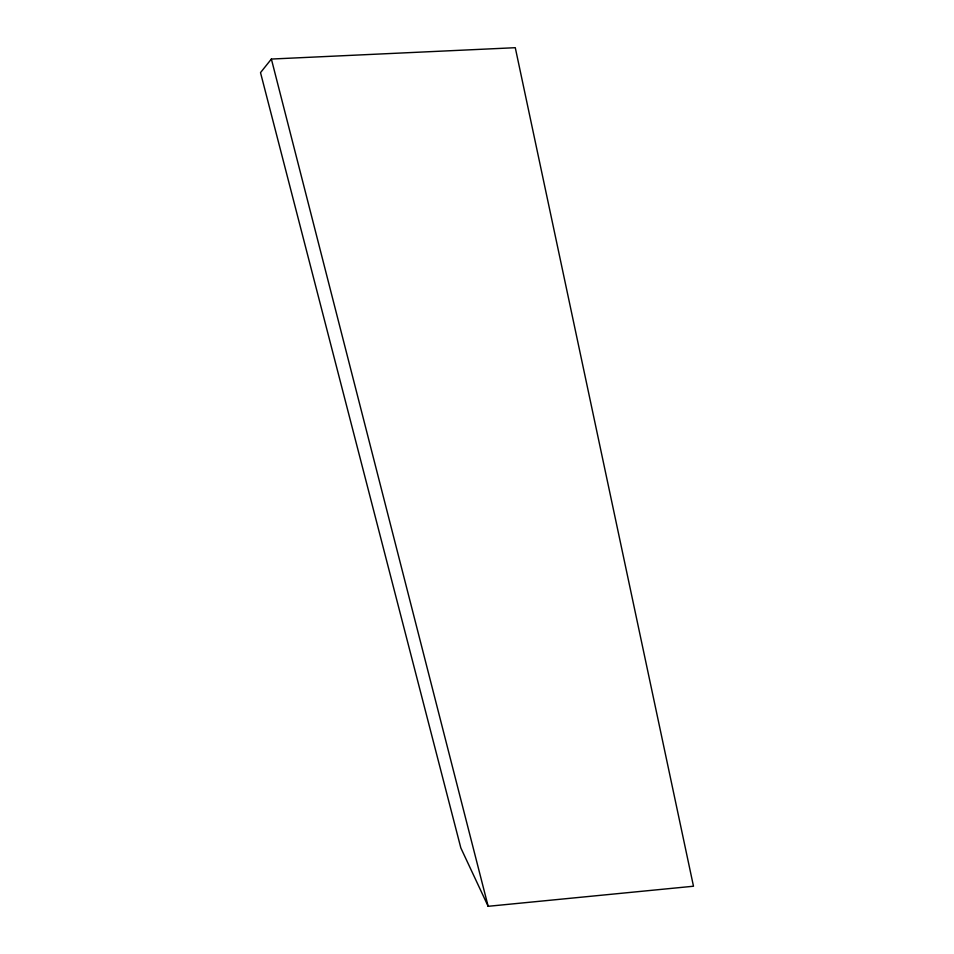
<?xml version="1.0" encoding="UTF-8"?>
<svg xmlns="http://www.w3.org/2000/svg" width="954" height="954" viewBox="0 0 954 954"><rect width="100%" height="100%" fill="white"/><g stroke="black" fill="none" stroke-linecap="round" stroke-linejoin="round"><path stroke-width="1.43" d="M271.377 59.053L260.514 72.623L460.842 847.963L488.15 906.3L693.486 886.23L515.279 47.7L271.377 59.053L488.15 906.3"/></g></svg>
